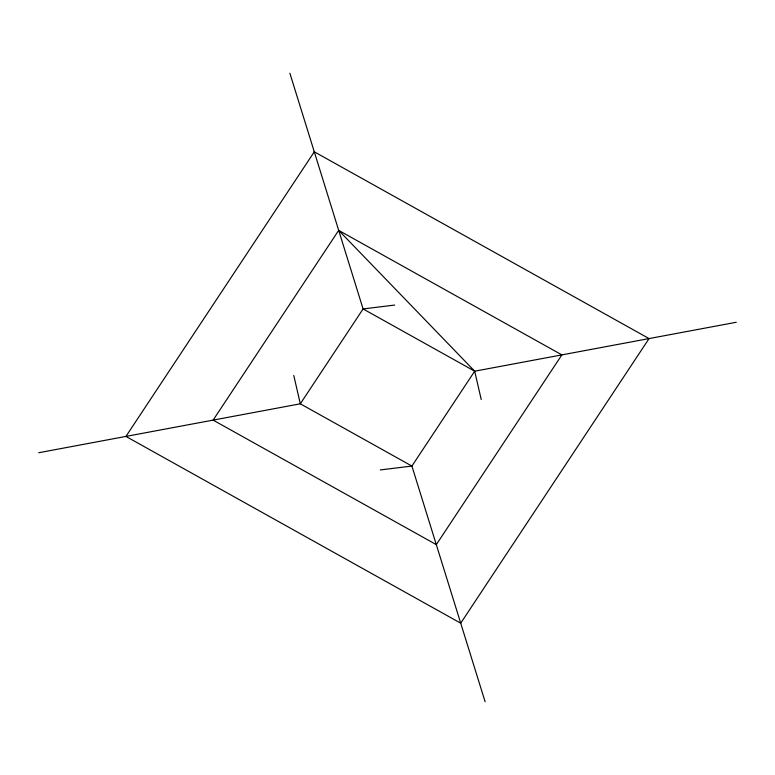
<?xml version="1.0" encoding="UTF-8"?>
<svg xmlns="http://www.w3.org/2000/svg" width="775" height="775" viewBox="0 0 775 775"><rect width="100%" height="100%" fill="white"/><g stroke="black" fill="none" stroke-linecap="round" stroke-linejoin="round"><path stroke-width="1.16" d="M338.685 230.369L213.125 420.118L436.315 544.631L561.875 354.882L338.685 230.369L474.688 371.196L481.227 399.532M736.25 322.274L474.688 371.196L411.903 466.066L380.293 469.931M38.75 452.726L300.312 403.804L411.903 466.066L485.121 701.753M394.707 305.069L363.097 308.934L300.312 403.804L293.773 375.468M474.688 371.196L363.097 308.934L289.879 73.247M314.282 151.813L125.938 436.422L460.718 623.187L649.062 338.578L314.282 151.813"/></g></svg>
